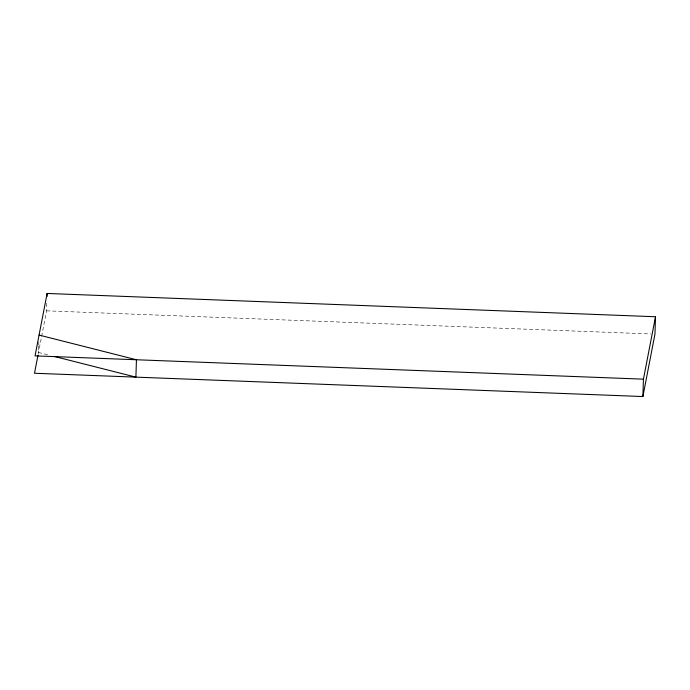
<?xml version="1.0" encoding="UTF-8"?>
<svg xmlns="http://www.w3.org/2000/svg" width="690" height="690" viewBox="0 0 690 690"><rect width="100%" height="100%" fill="white"/><g stroke="black" fill="none" stroke-linecap="round" stroke-linejoin="round"><path stroke-width="0.52" stroke-dasharray="3.45 2.59" d="M38.718 346.32L38.519 352.452L49.913 355.341M38.744 345.293L38.873 341.205M38.183 354.212L46.566 310.836L46.851 301.634M46.566 310.836L650.644 333.951"/><path stroke-width="1.03" d="M47.015 296.528L47.11 293.457L655.5 316.745L654.957 334.124L642.89 396.543L34.5 373.255L37.976 355.272M642.89 396.543L643.434 379.164L655.5 316.745M47.11 293.457L35.043 355.876L643.434 379.164M39.071 335.073L136.447 359.757L135.895 377.137L54.062 356.385"/></g></svg>
